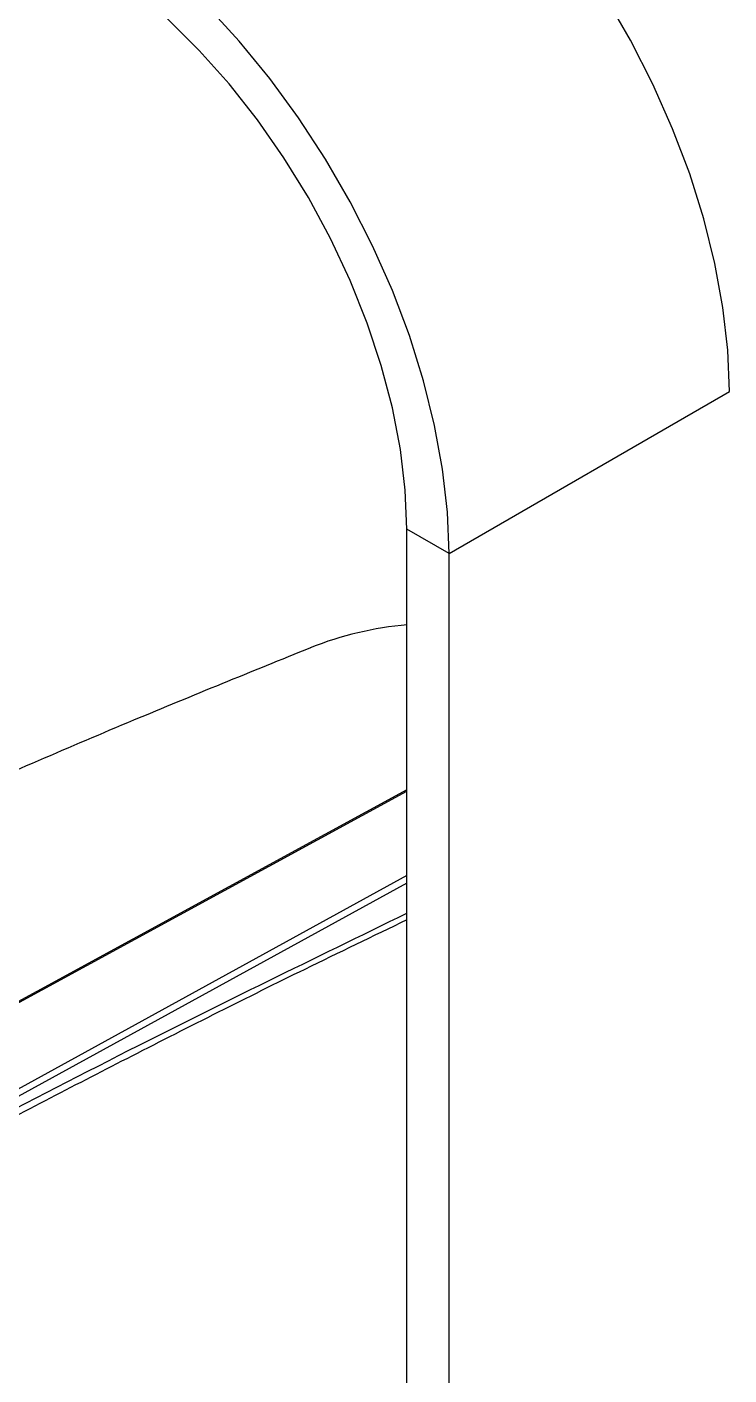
# Model space of a CAD drawing. Extents: x 6 to 134, y 3 to 97.
# Drawn here: x 99.455 to 101.669, y 79.585 to 83.837 of the extents above; entities that cross this region are included whole.
import ezdxf

# ---------------------------------------------------------------- set-up
doc = ezdxf.new("R2010")
doc.units = 0
doc.header["$MEASUREMENT"] = 0
doc.layers.add('OBJECT', color=7, linetype='CONTINUOUS')

msp = doc.modelspace()

# ---------------------------------------------------------------- linework, layer by layer
at = {"layer": 'OBJECT'}
for p, q in [((100.7862, 82.1769), (101.6701, 82.6871)), ((100.7862, 82.1769), (100.6533, 82.2536)), ((100.6533, 75.3971), (100.6533, 82.2536)), ((100.7862, 75.2971), (100.7862, 82.1769)), ((98.8867, 80.4643), (100.6533, 81.4272)), ((100.6533, 81.1604), (99.13, 80.3238)), ((100.6533, 81.1371), (99.1398, 80.3059))]:
    msp.add_line(p, q, dxfattribs=at)
at = {"layer": 'OBJECT', "flags": 128}
for points in [[(101.6701, 82.6871), (101.665, 82.8173), (101.6498, 82.9521), (101.6246, 83.0906), (101.5895, 83.2316), (101.545, 83.3738), (101.4913, 83.5159), (101.429, 83.6569), (101.3586, 83.7955), (101.2807, 83.9306), (101.1958, 84.0609), (101.1049, 84.1853), (101.0086, 84.3029), (100.9077, 84.4125), (100.8032, 84.5133), (100.6959, 84.6044), (100.5867, 84.6851), (100.4765, 84.7545)], [(100.7862, 82.1769), (100.7812, 82.307), (100.7659, 82.4419), (100.7407, 82.5804), (100.7056, 82.7213), (100.6611, 82.8635), (100.6075, 83.0057), (100.5452, 83.1467), (100.4747, 83.2853), (100.3968, 83.4203), (100.312, 83.5506), (100.221, 83.6751), (100.1247, 83.7926), (100.0238, 83.9023), (99.9193, 84.0031), (99.812, 84.0942), (99.7028, 84.1748), (99.5927, 84.2443)], [(100.6533, 82.2536), (100.6482, 82.3766), (100.6329, 82.5043), (100.6076, 82.6355), (100.5726, 82.769), (100.5281, 82.9033), (100.4746, 83.0373), (100.4126, 83.1696), (100.3427, 83.299), (100.2655, 83.4243), (100.1819, 83.5441), (100.0926, 83.6575), (99.9985, 83.7632), (99.9005, 83.8603), (99.7996, 83.9478), (99.6966, 84.0248), (99.5927, 84.0907)], [(100.6533, 81.4314), (100.3942, 81.2902), (98.8797, 80.4647)]]:
    msp.add_lwpolyline(points, dxfattribs=at)
at = {"layer": 'OBJECT'}
msp.add_arc((100.7522, 80.8597), 1.0964, 95.1094, 111.5935, dxfattribs=at)
for points, knots in [([(100.3493, 81.8789), (100.1631, 81.8035), (99.7753, 81.6463), (99.1904, 81.3931), (98.5943, 81.1218), (98.1428, 80.9085), (97.8917, 80.7823), (97.8361, 80.7543)], [0, 0, 0, 0, 0.21939, 0.456825, 0.694519, 0.93243, 1, 1, 1, 1]), ([(97.9964, 79.643), (98.243, 79.7832), (98.8365, 80.1208), (99.7227, 80.5883), (100.3613, 80.8996), (100.6533, 81.042)], [0, 0, 0, 0, 0.278273, 0.669972, 1, 1, 1, 1]), ([(100.6533, 81.0208), (100.5459, 80.9691), (100.257, 80.8301), (99.7961, 80.5977), (99.2698, 80.3246), (98.7512, 80.0457), (98.3242, 79.8104), (98.0702, 79.6646), (97.9901, 79.6186)], [0, 0, 0, 0, 0.121145, 0.325879, 0.519262, 0.71392, 0.909853, 1, 1, 1, 1])]:
    msp.add_open_spline(points, degree=3, knots=knots, dxfattribs=at)

doc.saveas('drawing.dxf')
